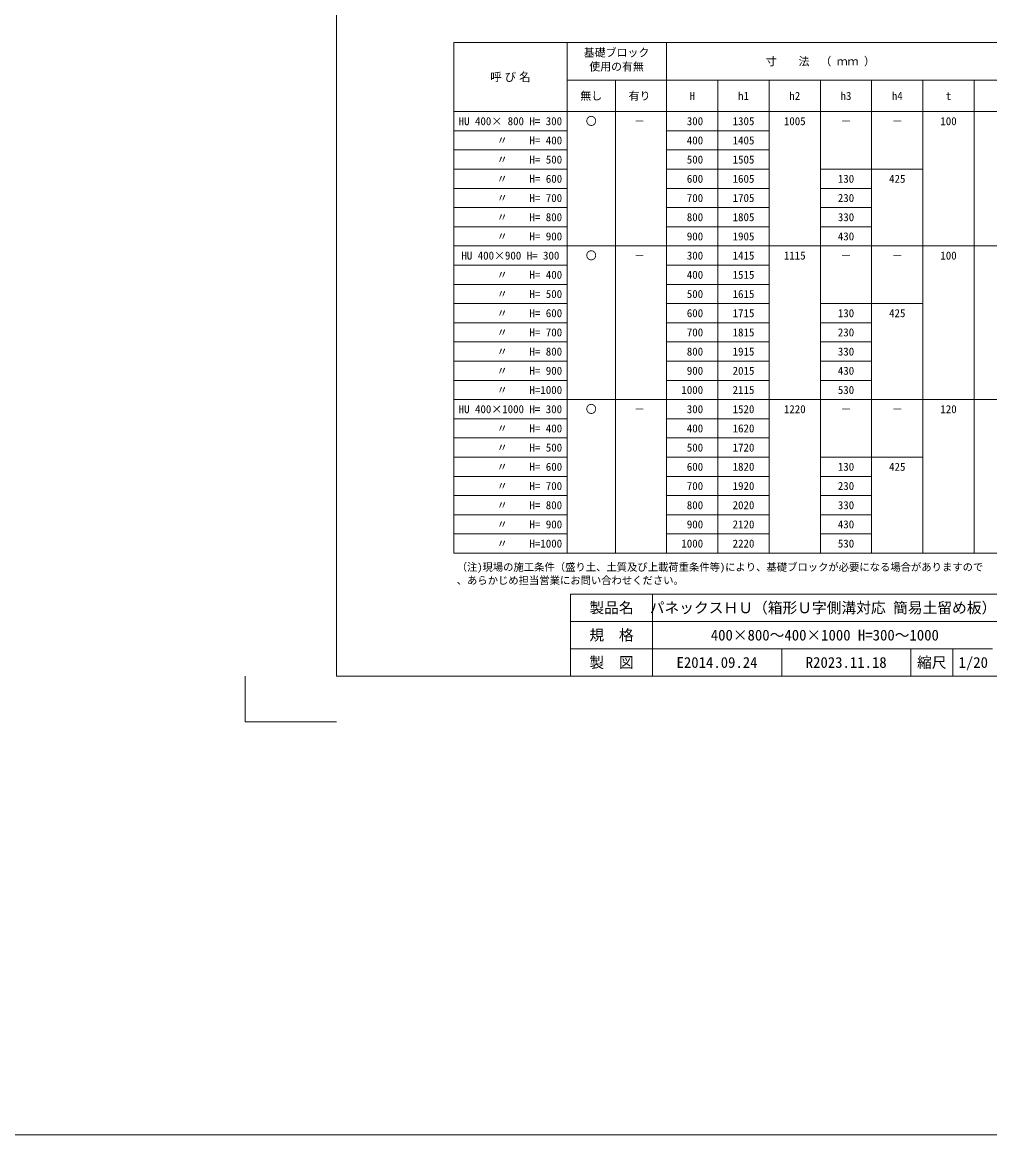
# Model space of a CAD drawing. Units: millimetres at full size; details may follow other scales. Extents: x -1501 to 45572, y 2928 to 12418.
# Drawn here: x 25718 to 29965, y 2928 to 7811 of the extents above; entities that cross this region are included whole.
import ezdxf
from ezdxf.enums import TextEntityAlignment as Align

# ---------------------------------------------------------------- set-up
doc = ezdxf.new("R2010")
doc.units = ezdxf.units.MM
doc.header["$LTSCALE"] = 40
for name, color, linetype, lineweight in [('0_2', 7, 'Continuous', 9), ('Defpoints_3', 7, 'Continuous', 13), ('寸法線', 7, 'Continuous', 9), ('枠', 5, 'Continuous', 5)]:
    doc.layers.add(name, color=color, linetype=linetype, lineweight=lineweight)
doc.styles.add('ＭＳ ゴシック', font='')
doc.styles.add('ＭＳ Ｐゴシック', font='')
doc.styles.get('ＭＳ ゴシック').set_extended_font_data('MS Gothic')
doc.styles.get('ＭＳ Ｐゴシック').set_extended_font_data('MS PGothic')

msp = doc.modelspace()

# ---------------------------------------------------------------- linework, layer by layer
at = {"layer": '0_2', "color": 1, "lineweight": 20}
msp.add_line((45572.03, 2927.61), (-1501.15, 2927.61), dxfattribs=at)
at = {"layer": 'Defpoints_3'}
for p in [(26696.91, 4940.77), (27096.91, 4740.77)]:
    msp.add_line(p, (26696.91, 4740.77), dxfattribs=at)
at = {"layer": '寸法線'}
for p, q in [((27611.76, 7721.95), (30346.48, 7721.95)), ((27611.76, 7721.95), (27611.76, 5480.44)), ((28109.41, 7721.95), (28109.41, 5480.44)), ((28546.48, 7721.95), (28546.48, 5480.44)), ((28109.41, 7556.42), (30121.48, 7556.42)), ((28321.48, 7556.42), (28321.48, 5480.44)), ((28771.48, 7556.42), (28771.48, 5480.44)), ((28996.48, 7556.42), (28996.48, 5480.44)), ((29221.48, 7556.42), (29221.48, 5480.44)), ((29446.48, 7556.42), (29446.48, 5480.44)), ((29671.48, 7556.42), (29671.48, 5480.44)), ((29896.48, 7556.42), (29896.48, 5480.44)), ((27611.76, 7418.8), (30346.48, 7418.8)), ((27611.76, 7334.52), (28109.41, 7334.52)), ((28546.48, 7334.52), (28996.48, 7334.52)), ((27611.76, 7250.25), (28109.41, 7250.25)), ((28546.48, 7250.25), (28996.48, 7250.25)), ((27611.76, 7165.97), (28109.41, 7165.97)), ((28546.48, 7165.97), (28996.48, 7165.97)), ((29221.48, 7165.97), (29671.48, 7165.97)), ((27611.76, 7081.69), (28109.41, 7081.69)), ((28546.48, 7081.69), (28996.48, 7081.69)), ((29221.48, 7081.69), (29446.48, 7081.69)), ((27611.76, 6997.42), (28109.41, 6997.42)), ((28546.48, 6997.42), (28996.48, 6997.42)), ((29221.48, 6997.42), (29446.48, 6997.42)), ((27611.76, 6913.14), (28109.41, 6913.14)), ((28546.48, 6913.14), (28996.48, 6913.14)), ((29221.48, 6913.14), (29446.48, 6913.14)), ((27611.76, 6828.86), (28996.48, 6828.86)), ((27611.76, 6828.86), (30346.48, 6828.86)), ((29221.48, 6828.86), (29446.48, 6828.86)), ((27611.76, 6744.59), (28109.41, 6744.59)), ((28546.48, 6744.59), (28996.48, 6744.59)), ((27611.76, 6660.31), (28109.41, 6660.31)), ((28546.48, 6660.31), (28996.48, 6660.31)), ((27611.76, 6576.03), (28109.41, 6576.03)), ((28546.48, 6576.03), (28996.48, 6576.03)), ((29221.48, 6576.03), (29671.48, 6576.03)), ((27611.76, 6491.76), (28109.41, 6491.76)), ((28546.48, 6491.76), (28996.48, 6491.76)), ((29221.48, 6491.76), (29446.48, 6491.76)), ((27611.76, 6407.48), (28109.41, 6407.48)), ((28546.48, 6407.48), (28996.48, 6407.48)), ((29221.48, 6407.48), (29446.48, 6407.48)), ((27611.76, 6323.2), (28109.41, 6323.2)), ((28546.48, 6323.2), (28996.48, 6323.2)), ((29221.48, 6323.2), (29446.48, 6323.2)), ((27611.76, 6238.93), (28109.41, 6238.93)), ((28546.48, 6238.93), (28996.48, 6238.93)), ((29221.48, 6238.93), (29446.48, 6238.93)), ((27611.76, 6154.65), (30346.48, 6154.65)), ((27611.76, 6070.37), (28109.41, 6070.37)), ((28546.48, 6070.37), (28996.48, 6070.37)), ((27611.76, 5986.1), (28109.41, 5986.1)), ((28546.48, 5986.1), (28996.48, 5986.1)), ((27611.76, 5901.82), (28109.41, 5901.82)), ((28546.48, 5901.82), (28996.48, 5901.82)), ((29221.48, 5901.82), (29671.48, 5901.82)), ((27611.76, 5817.54), (28109.41, 5817.54)), ((28546.48, 5817.54), (28996.48, 5817.54)), ((29221.48, 5817.54), (29446.48, 5817.54)), ((27611.76, 5733.27), (28109.41, 5733.27)), ((28546.48, 5733.27), (28996.48, 5733.27)), ((29221.48, 5733.27), (29446.48, 5733.27)), ((27611.76, 5648.99), (28109.41, 5648.99)), ((28546.48, 5648.99), (28996.48, 5648.99)), ((29221.48, 5648.99), (29446.48, 5648.99)), ((27611.76, 5564.71), (28109.41, 5564.71)), ((28546.48, 5564.71), (28996.48, 5564.71)), ((29221.48, 5564.71), (29446.48, 5564.71)), ((27611.76, 5480.44), (30346.48, 5480.44))]:
    msp.add_line(p, q, dxfattribs=at)
at = {"layer": '枠', "lineweight": 13}
msp.add_line((27096.91, 4940.77), (27096.91, 10480.77), dxfattribs=at)
at = {"layer": '枠', "lineweight": 20}
for p, q in [((30696.91, 5300.77), (28124.62, 5300.77)), ((28124.62, 4940.77), (28124.62, 5300.77)), ((28484.62, 4940.77), (28484.62, 5300.77)), ((30696.91, 5180.77), (28124.62, 5180.77)), ((29976.91, 5060.77), (28124.62, 5060.77)), ((29051.74, 4940.77), (29051.74, 5060.77)), ((29618.87, 4940.77), (29618.87, 5060.77)), ((29803.58, 4940.77), (29803.58, 5060.77)), ((27096.91, 4940.77), (30696.91, 4940.77))]:
    msp.add_line(p, q, dxfattribs=at)

# ---------------------------------------------------------------- texts
at = {"layer": '0_2', "style": 'ＭＳ ゴシック'}
for s, p in [('（注)現場の施工条件（盛り土、土質及び上載荷重条件等)により、基礎ブロックが必要になる場合がありますので', (27624.92, 5435.95)), ('、あらかじめ担当営業にお問い合わせください。', (27624.92, 5377.62))]:
    msp.add_text(s, height=33.23, dxfattribs=at).set_placement(p, align=Align.TOP_LEFT)
at = {"layer": '寸法線', "style": 'ＭＳ ゴシック'}
for s, p in [('基礎ブロック', (28182.95, 7695.32)), ('使用の有無', (28206.9, 7633.65))]:
    msp.add_text(s, height=35.13, dxfattribs=at).set_placement(p, align=Align.TOP_LEFT)
at = {"layer": '寸法線'}
for s, height, style, p in [('寸\u3000  法\u3000（ ｍｍ ）', 35.13, 'ＭＳ ゴシック', (29221.48, 7639.18)), ('呼 び 名', 36.62, 'ＭＳ Ｐゴシック', (27860.59, 7570.37)), ('無し', 35.13, 'ＭＳ ゴシック', (28215.45, 7487.61)), ('有り', 35.13, 'ＭＳ ゴシック', (28427.51, 7487.61)), ('H', 35.13, 'ＭＳ ゴシック', (28658.98, 7487.61)), ('h1', 35.13, 'ＭＳ ゴシック', (28883.98, 7487.61)), ('h2', 35.13, 'ＭＳ ゴシック', (29108.98, 7487.61)), ('h3', 35.13, 'ＭＳ ゴシック', (29333.98, 7487.61)), ('h4', 35.13, 'ＭＳ ゴシック', (29558.98, 7487.61)), ('t', 35.13, 'ＭＳ ゴシック', (29783.98, 7487.61)), ('HU 400× 800 H= 300', 35.13, 'ＭＳ ゴシック', (27860.59, 7376.66)), ('〇', 35.13, 'ＭＳ ゴシック', (28215.45, 7376.66)), ('－', 35.13, 'ＭＳ ゴシック', (28427.51, 7376.66)), (' 300', 35.13, 'ＭＳ ゴシック', (28658.98, 7376.66)), ('1305', 35.13, 'ＭＳ ゴシック', (28883.98, 7376.66)), ('1005', 35.13, 'ＭＳ ゴシック', (29108.98, 7376.66)), ('－', 35.13, 'ＭＳ ゴシック', (29333.98, 7376.66)), ('－', 35.13, 'ＭＳ ゴシック', (29558.98, 7376.66)), ('100', 35.13, 'ＭＳ ゴシック', (29783.98, 7376.66)), ('\u3000     〃  \u3000H= 400', 35.13, 'ＭＳ ゴシック', (27860.59, 7292.38)), (' 400', 35.13, 'ＭＳ ゴシック', (28658.98, 7292.38)), ('1405', 35.13, 'ＭＳ ゴシック', (28883.98, 7292.38)), ('\u3000     〃\u3000  H= 500', 35.13, 'ＭＳ ゴシック', (27860.59, 7208.11)), (' 500', 35.13, 'ＭＳ ゴシック', (28658.98, 7208.11)), ('1505', 35.13, 'ＭＳ ゴシック', (28883.98, 7208.11)), ('\u3000     〃\u3000\u3000H= 600', 35.13, 'ＭＳ ゴシック', (27860.59, 7123.83)), (' 600', 35.13, 'ＭＳ ゴシック', (28658.98, 7123.83)), ('1605', 35.13, 'ＭＳ ゴシック', (28883.98, 7123.83)), ('130', 35.13, 'ＭＳ ゴシック', (29333.98, 7123.83)), ('425', 35.13, 'ＭＳ ゴシック', (29558.98, 7123.83)), (' \u3000    〃    H= 700', 35.13, 'ＭＳ ゴシック', (27860.59, 7039.55)), (' 700', 35.13, 'ＭＳ ゴシック', (28658.98, 7039.55)), ('1705', 35.13, 'ＭＳ ゴシック', (28883.98, 7039.55)), ('230', 35.13, 'ＭＳ ゴシック', (29333.98, 7039.55)), ('       〃    H= 800', 35.13, 'ＭＳ ゴシック', (27860.59, 6955.28)), (' 800', 35.13, 'ＭＳ ゴシック', (28658.98, 6955.28)), ('1805', 35.13, 'ＭＳ ゴシック', (28883.98, 6955.28)), ('330', 35.13, 'ＭＳ ゴシック', (29333.98, 6955.28)), (' \u3000    〃\u3000  H= 900', 35.13, 'ＭＳ ゴシック', (27860.59, 6871)), (' 900', 35.13, 'ＭＳ ゴシック', (28658.98, 6871)), ('1905', 35.13, 'ＭＳ ゴシック', (28883.98, 6871)), ('430', 35.13, 'ＭＳ ゴシック', (29333.98, 6871)), ('HU 400×900 H= 300', 35.13, 'ＭＳ ゴシック', (27860.59, 6786.72)), ('〇', 35.13, 'ＭＳ ゴシック', (28215.45, 6786.72)), ('－', 35.13, 'ＭＳ ゴシック', (28427.51, 6786.72)), (' 300', 35.13, 'ＭＳ ゴシック', (28658.98, 6786.72)), ('1415', 35.13, 'ＭＳ ゴシック', (28883.98, 6786.72)), ('1115', 35.13, 'ＭＳ ゴシック', (29108.98, 6786.72)), ('－', 35.13, 'ＭＳ ゴシック', (29333.98, 6786.72)), ('－', 35.13, 'ＭＳ ゴシック', (29333.98, 6786.72)), ('－', 35.13, 'ＭＳ ゴシック', (29558.98, 6786.72)), ('100', 35.13, 'ＭＳ ゴシック', (29783.98, 6786.72)), ('\u3000     〃  \u3000H= 400', 35.13, 'ＭＳ ゴシック', (27860.59, 6702.45)), (' 400', 35.13, 'ＭＳ ゴシック', (28658.98, 6702.45)), ('1515', 35.13, 'ＭＳ ゴシック', (28883.98, 6702.45)), ('\u3000     〃\u3000  H= 500', 35.13, 'ＭＳ ゴシック', (27860.59, 6618.17)), (' 500', 35.13, 'ＭＳ ゴシック', (28658.98, 6618.17)), ('1615', 35.13, 'ＭＳ ゴシック', (28883.98, 6618.17)), ('\u3000     〃\u3000\u3000H= 600', 35.13, 'ＭＳ ゴシック', (27860.59, 6533.89)), (' 600', 35.13, 'ＭＳ ゴシック', (28658.98, 6533.89)), ('1715', 35.13, 'ＭＳ ゴシック', (28883.98, 6533.89)), ('130', 35.13, 'ＭＳ ゴシック', (29333.98, 6533.89)), ('425', 35.13, 'ＭＳ ゴシック', (29558.98, 6533.89)), (' \u3000    〃    H= 700', 35.13, 'ＭＳ ゴシック', (27860.59, 6449.62)), (' 700', 35.13, 'ＭＳ ゴシック', (28658.98, 6449.62)), ('1815', 35.13, 'ＭＳ ゴシック', (28883.98, 6449.62)), ('230', 35.13, 'ＭＳ ゴシック', (29333.98, 6449.62)), ('       〃    H= 800', 35.13, 'ＭＳ ゴシック', (27860.59, 6365.34)), (' 800', 35.13, 'ＭＳ ゴシック', (28658.98, 6365.34)), ('1915', 35.13, 'ＭＳ ゴシック', (28883.98, 6365.34)), ('330', 35.13, 'ＭＳ ゴシック', (29333.98, 6365.34)), (' \u3000    〃\u3000  H= 900', 35.13, 'ＭＳ ゴシック', (27860.59, 6281.06)), (' 900', 35.13, 'ＭＳ ゴシック', (28658.98, 6281.06)), ('2015', 35.13, 'ＭＳ ゴシック', (28883.98, 6281.06)), ('430', 35.13, 'ＭＳ ゴシック', (29333.98, 6281.06)), (' \u3000    〃 \u3000 H=1000', 35.13, 'ＭＳ ゴシック', (27860.59, 6196.79)), ('1000', 35.13, 'ＭＳ ゴシック', (28658.98, 6196.79)), ('2115', 35.13, 'ＭＳ ゴシック', (28883.98, 6196.79)), ('530', 35.13, 'ＭＳ ゴシック', (29333.98, 6196.79)), ('HU 400×1000 H= 300', 35.13, 'ＭＳ ゴシック', (27860.59, 6112.51)), ('〇', 35.13, 'ＭＳ ゴシック', (28215.45, 6112.51)), ('－', 35.13, 'ＭＳ ゴシック', (28427.51, 6112.51)), (' 300', 35.13, 'ＭＳ ゴシック', (28658.98, 6112.51)), ('1520', 35.13, 'ＭＳ ゴシック', (28883.98, 6112.51)), ('1220', 35.13, 'ＭＳ ゴシック', (29108.98, 6112.51)), ('－', 35.13, 'ＭＳ ゴシック', (29333.98, 6112.51)), ('－', 35.13, 'ＭＳ ゴシック', (29558.98, 6112.51)), ('120', 35.13, 'ＭＳ ゴシック', (29783.98, 6112.51)), ('\u3000     〃  \u3000H= 400', 35.13, 'ＭＳ ゴシック', (27860.59, 6028.23)), (' 400', 35.13, 'ＭＳ ゴシック', (28658.98, 6028.23)), ('1620', 35.13, 'ＭＳ ゴシック', (28883.98, 6028.23)), ('\u3000     〃\u3000  H= 500', 35.13, 'ＭＳ ゴシック', (27860.59, 5943.96)), (' 500', 35.13, 'ＭＳ ゴシック', (28658.98, 5943.96)), ('1720', 35.13, 'ＭＳ ゴシック', (28883.98, 5943.96)), ('\u3000     〃\u3000\u3000H= 600', 35.13, 'ＭＳ ゴシック', (27860.59, 5859.68)), (' 600', 35.13, 'ＭＳ ゴシック', (28658.98, 5859.68)), ('1820', 35.13, 'ＭＳ ゴシック', (28883.98, 5859.68)), ('130', 35.13, 'ＭＳ ゴシック', (29333.98, 5859.68)), ('425', 35.13, 'ＭＳ ゴシック', (29558.98, 5859.68)), (' \u3000    〃    H= 700', 35.13, 'ＭＳ ゴシック', (27860.59, 5775.4)), (' 700', 35.13, 'ＭＳ ゴシック', (28658.98, 5775.4)), ('1920', 35.13, 'ＭＳ ゴシック', (28883.98, 5775.4)), ('230', 35.13, 'ＭＳ ゴシック', (29333.98, 5775.4)), ('       〃    H= 800', 35.13, 'ＭＳ ゴシック', (27860.59, 5691.13)), (' 800', 35.13, 'ＭＳ ゴシック', (28658.98, 5691.13)), ('2020', 35.13, 'ＭＳ ゴシック', (28883.98, 5691.13)), ('330', 35.13, 'ＭＳ ゴシック', (29333.98, 5691.13)), (' \u3000    〃\u3000  H= 900', 35.13, 'ＭＳ ゴシック', (27860.59, 5606.85)), (' 900', 35.13, 'ＭＳ ゴシック', (28658.98, 5606.85)), ('2120', 35.13, 'ＭＳ ゴシック', (28883.98, 5606.85)), ('430', 35.13, 'ＭＳ ゴシック', (29333.98, 5606.85)), (' \u3000    〃 \u3000 H=1000', 35.13, 'ＭＳ ゴシック', (27860.59, 5522.57)), ('1000', 35.13, 'ＭＳ ゴシック', (28658.98, 5522.57)), ('2220', 35.13, 'ＭＳ ゴシック', (28883.98, 5522.57)), ('530', 35.13, 'ＭＳ ゴシック', (29333.98, 5522.57))]:
    msp.add_text(s, height=height, dxfattribs=dict(at, style=style)).set_placement(p, align=Align.MIDDLE_CENTER)
at = {"layer": '枠', "color": 7, "style": 'ＭＳ ゴシック'}
for s, p in [('製品名', (28304.62, 5240.77)), ('パネックスＨＵ（箱形Ｕ字側溝対応 簡易土留め板）', (29233.07, 5240.77)), ('規\u3000格', (28304.62, 5120.77)), ('400×800～400×1000 H=300～1000', (29241.1, 5120.77)), ('製\u3000図', (28304.62, 5000.77)), ('縮尺', (29710.44, 5000.77)), ('E2014.09.24', (28767.69, 5000.77)), ('R2023.11.18', (29334.82, 5000.77)), ('1/20', (29892.61, 5000.77))]:
    msp.add_text(s, height=47.47, dxfattribs=at).set_placement(p, align=Align.MIDDLE_CENTER)

doc.saveas('drawing.dxf')
